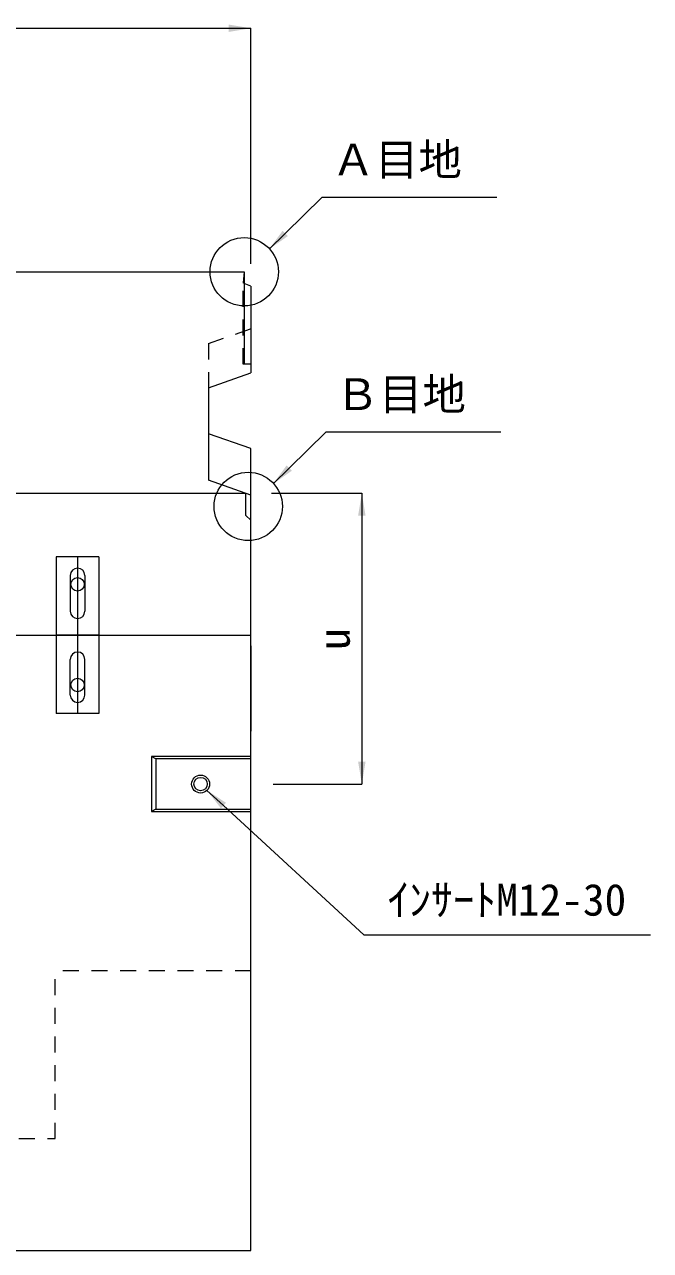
# Model space of a CAD drawing. Units: millimetres at full size; details may follow other scales. Extents: x 5964 to 125098, y -10801 to 28073.
# Drawn here: x 20964 to 21523, y 8028 to 9124 of the extents above; entities that cross this region are included whole.
import ezdxf
from ezdxf.enums import TextEntityAlignment as Align

# ---------------------------------------------------------------- set-up
doc = ezdxf.new("R2010")
doc.units = ezdxf.units.MM
doc.header["$LTSCALE"] = 19
doc.linetypes.add('USER1', pattern=[1.35, 0.75, -0.6])
for name, color, linetype, lineweight in [('0_2', 7, 'Continuous', 20), ('インサート', 3, 'USER1', 9), ('ジョイント', 7, 'Continuous', 9), ('寸法引出', 7, 'Continuous', 9), ('寸法線', 7, 'Continuous', 9), ('本体', 2, 'Continuous', 9), ('補助線', 8, 'Continuous', 13)]:
    doc.layers.add(name, color=color, linetype=linetype, lineweight=lineweight)
doc.styles.add('ＭＳ ゴシック', font='')
doc.styles.get('ＭＳ ゴシック').set_extended_font_data('MS Gothic')

# ---------------------------------------------------------------- blocks, each defined once
blk = doc.blocks.new('filled_arrow')
at = {"color": 0, "linetype": 'Continuous', "lineweight": -2}
blk.add_solid([(7.5, 1.25), (0, 0), (7.5, -1.25)], dxfattribs=at)

msp = doc.modelspace()

# ---------------------------------------------------------------- linework, layer by layer
at = {"layer": '0_2'}
for p, q in [((20167.98, 8577.69), (21165.98, 8577.69)), ((21165.98, 8568.35), (21165.98, 8492.05))]:
    msp.add_line(p, q, dxfattribs=at)
at = {"layer": 'インサート', "linetype": 'Continuous'}
for centre in [(21010.98, 8623.23), (21010.98, 8533.23)]:
    msp.add_circle(centre, 6, dxfattribs=at)
at = {"layer": 'インサート', "linetype": 'Continuous', "lineweight": 5}
for radius in [8, 6]:
    msp.add_circle((21120.98, 8444.69), radius, dxfattribs=at)
at = {"layer": 'ジョイント'}
for p, q in [((21029.98, 8647.69), (20991.98, 8647.69)), ((20991.98, 8647.69), (20991.98, 8507.69)), ((21029.98, 8647.69), (21029.98, 8507.69)), ((21004.48, 8631.19), (21004.48, 8599.19)), ((21017.48, 8631.19), (21017.48, 8599.19)), ((21004.48, 8524.19), (21004.48, 8556.19)), ((21017.48, 8524.19), (21017.48, 8556.19)), ((21029.98, 8507.69), (20991.98, 8507.69))]:
    msp.add_line(p, q, dxfattribs=at)
for centre, start, end in [((21010.98, 8631.19), 0, 180), ((21010.98, 8599.19), 180, 0), ((21010.98, 8556.19), 0, 180), ((21010.98, 8524.19), 180, 0)]:
    msp.add_arc(centre, 6.5, start, end, dxfattribs=at)
at = {"layer": '寸法引出'}
for centre in [(21159.98, 8902.69), (21163.56, 8692.89)]:
    msp.add_circle(centre, 30.52, dxfattribs=at)
at = {"layer": '寸法線'}
for p, q in [((20167.98, 9120.4), (21165.98, 9120.4)), ((21165.98, 8909.69), (21165.98, 9120.4)), ((21184.22, 8704.67), (21265.09, 8704.67)), ((21265.09, 8704.67), (21265.09, 8444.69)), ((21185.98, 8444.69), (21265.09, 8444.69))]:
    msp.add_line(p, q, dxfattribs=at)
for points in [[(21182.35, 8922.97), (21196.62, 8936.98), (21229.61, 8969.38), (21385.8, 8969.38)], [(21185.93, 8713.17), (21200.2, 8727.18), (21233.19, 8759.58), (21389.38, 8759.58)], [(21126.64, 8439.04), (21141.35, 8425.49), (21266.77, 8310), (21523.11, 8310)]]:
    msp.add_lwpolyline(points, dxfattribs=at)
at = {"layer": '本体', "lineweight": 20}
for p, q in [((20173.98, 8902.69), (21159.98, 8902.69)), ((21159.98, 8902.69), (21159.98, 8892.27)), ((21165.98, 8889.69), (21159.98, 8892.27)), ((21165.98, 8889.69), (21165.98, 8812.34)), ((21127.98, 8798.91), (21165.98, 8812.34)), ((21127.98, 8798.91), (21127.98, 8716.29)), ((21165.98, 8702.86), (21127.98, 8716.29)), ((20173.11, 8704.67), (21160.85, 8704.67)), ((21165.98, 8577.69), (21165.98, 8702.86)), ((20167.98, 8577.69), (21165.98, 8577.69)), ((21165.98, 8027.69), (21165.98, 8577.69)), ((20167.98, 8027.69), (21165.98, 8027.69))]:
    msp.add_line(p, q, dxfattribs=at)
at = {"layer": '本体', "color": 4, "linetype": 'USER1', "lineweight": 5}
for p, q in [((21159.98, 8902.69), (21158.98, 8892.69)), ((21158.98, 8820.11), (21158.98, 8892.69)), ((21159.98, 8892.27), (21158.98, 8892.69)), ((21159.98, 8820.11), (21158.98, 8820.11))]:
    msp.add_line(p, q, dxfattribs=at)
at = {"layer": '本体', "lineweight": 5}
for p in [(21159.98, 8892.27), (21165.98, 8820.11)]:
    msp.add_line(p, (21159.98, 8820.11), dxfattribs=at)
at = {"layer": '本体', "linetype": 'USER1'}
for p, q in [((21127.98, 8838.6), (21165.98, 8851.75)), ((21127.98, 8838.6), (21127.98, 8798.91)), ((20990.98, 8127.69), (20990.98, 8277.69)), ((21165.98, 8277.69), (20990.98, 8277.69)), ((20342.98, 8127.69), (20990.98, 8127.69))]:
    msp.add_line(p, q, dxfattribs=at)
at = {"layer": '本体'}
for p, q in [((21165.98, 8744.55), (21127.98, 8757.7)), ((21165.98, 8702.86), (21165.98, 8744.55)), ((21161.48, 8684.69), (21161.48, 8704.3)), ((21165.98, 8680.69), (21161.48, 8684.69))]:
    msp.add_line(p, q, dxfattribs=at)
at = {"layer": '本体', "color": 4, "lineweight": 5}
for p, q in [((21080.98, 8467.19), (21076.98, 8469.19)), ((21076.98, 8469.19), (21076.98, 8420.19)), ((21165.98, 8469.19), (21076.98, 8469.19)), ((21080.98, 8467.19), (21080.98, 8422.19)), ((21165.98, 8467.19), (21080.98, 8467.19)), ((21080.98, 8422.19), (21076.98, 8420.19)), ((21076.98, 8420.19), (21165.98, 8420.19)), ((21080.98, 8422.19), (21165.98, 8422.19))]:
    msp.add_line(p, q, dxfattribs=at)
at = {"layer": '補助線'}
for p, q in [((21010.98, 8647.69), (21010.98, 8507.69)), ((21029.98, 8577.69), (20991.98, 8577.69))]:
    msp.add_line(p, q, dxfattribs=at)

# ---------------------------------------------------------------- block references
at = {"layer": '寸法線', "xscale": 2.67, "yscale": 2.67}
for p, rotation in [((21165.98, 9120.4), 180), ((21182.35, 8922.97), 44.5), ((21185.93, 8713.17), 44.5), ((21265.09, 8704.67), 270), ((21265.09, 8444.69), 90), ((21126.64, 8439.04), 317.4)]:
    msp.add_blockref('filled_arrow', p, dxfattribs=dict(at, rotation=rotation))

# ---------------------------------------------------------------- texts
at = {"layer": '0_2', "style": 'ＭＳ ゴシック'}
for s, p in [('Ａ目地', (21238.01, 8980.25)), ('Ｂ目地', (21241.6, 8770.44))]:
    msp.add_text(s, height=28.48, dxfattribs=at).set_placement(p, align=Align.BOTTOM_LEFT)
msp.add_text('ｲﾝｻｰﾄM12-30', height=28.48, dxfattribs=at).set_placement((21394.76, 8341.27), align=Align.MIDDLE_CENTER)
at = {"layer": '寸法線', "style": 'ＭＳ ゴシック'}
msp.add_text('u', height=28.48, rotation=90, dxfattribs=at).set_placement((21240.09, 8574.68), align=Align.MIDDLE_CENTER)

doc.saveas('drawing.dxf')
